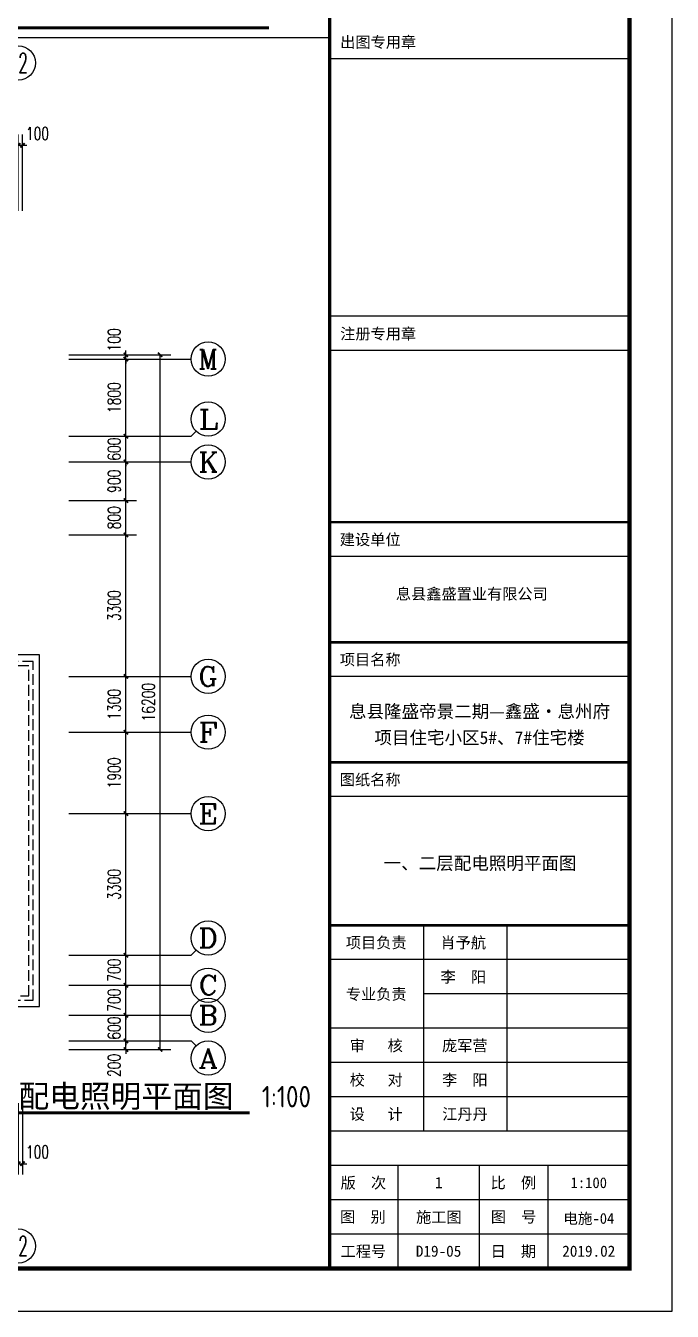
# Model space of a CAD drawing. Extents: x -993182 to -819982, y 169304 to 600104.
# Drawn here: x -924175 to -909082, y 362504 to 392480 of the extents above; entities that cross this region are included whole.
import ezdxf
from ezdxf.enums import TextEntityAlignment as Align

# ---------------------------------------------------------------- set-up
doc = ezdxf.new("R2010")
doc.units = 0
doc.header["$LTSCALE"] = 1000
doc.header["$MEASUREMENT"] = 0
doc.linetypes.add('DASH', pattern=[0.35, 0.25, -0.1])
for name, color, linetype in [('AXIS', 3, 'Continuous'), ('AXIS_TEXT', 7, 'Continuous'), ('DIM_SYMB', 3, 'Continuous'), ('PUB_TITLE', 146, 'Continuous'), ('TK', 9, 'Continuous'), ('屋面', 139, 'Continuous'), ('表格', 157, 'Continuous'), ('面层', 215, 'Continuous')]:
    doc.layers.add(name, color=color, linetype=linetype)
doc.styles.add('-黑体', font='simhei.ttf')
doc.styles.add('_TCH_AXIS', font='COMPLEX', dxfattribs={"bigfont": 'GBCBIG'})
doc.styles.add('_TCH_DIM_T3', font='SIMPLEX', dxfattribs={"width": 0.705882, "bigfont": 'GBCBIG'})
doc.styles.add('COMPLEX', font='COMPLEX')
doc.styles.add('H1', font='')
doc.styles.get("Standard").update_dxf_attribs({"font": 'gbenor.shx', "bigfont": 'gbcbig.shx'})
doc.styles.add('THT', font='simhei.ttf')
doc.styles.get('H1').set_extended_font_data('SimSun')
doc.dimstyles.new('_TCH_ARCH&&100', dxfattribs={"dimtxt": 297.5, "dimasz": 100, "dimexe": 250, "dimexo": 300, "dimgap": 126.25, "dimtad": 1, "dimdec": 0, "dimzin": 0, "dimdsep": 46, "dimtxsty": '_TCH_DIM_T3', "dimblk": 'ARCHTICK', "dimcen": 0.09, "dimclrt": 7, "dimazin": 2, "dimtfac": 1, "dimtdec": 0, "dimtix": 1, "dimtmove": 2, "dimatfit": 3, "dimfxl": 0, "dimtolj": 1, "dimtzin": 0, "dimarcsym": 0})

# ---------------------------------------------------------------- blocks, each defined once
blk = doc.blocks.new('_AXISO')
blk.add_circle((0, 0), 0.5)
at = {"layer": 'AXIS_TEXT', "style": 'COMPLEX', "width": 1.041667}
blk.add_attdef('A', text='', height=0.56, dxfattribs=at).set_placement((-0.25, -0.28), (0.25, -0.28), align=Align.FIT)
blk = doc.blocks.new('_ArchTick')
at = {"color": 0, "linetype": 'ByBlock', "const_width": 0.4}
blk.add_lwpolyline([(-0.5, -0.5), (0.5, 0.5)], dxfattribs=at)
blk = doc.blocks.new('*D668')
at = {"layer": 'AXIS', "color": 0, "lineweight": -2}
for p, q in [((-284329, -359512), (-281946, -359512)), ((-282196, -375712), (-282196, -359512)), ((-284329, -375712), (-281946, -375712))]:
    blk.add_line(p, q, dxfattribs=at)
at = {"layer": 'Defpoints', "color": 0}
for p in [(-284629, -359512), (-282196, -359512), (-284629, -375712)]:
    blk.add_point(p, dxfattribs=at)
at = {"layer": 'AXIS', "color": 0, "lineweight": -2, "xscale": 100, "yscale": 100, "zscale": 100}
for p, rotation in [((-282196, -359512), 90), ((-282196, -375712), 270)]:
    blk.add_blockref('_ArchTick', p, dxfattribs=dict(at, rotation=rotation))
at = {"layer": 'AXIS', "color": 7, "insert": (-282471, -367612), "char_height": 297.5, "attachment_point": 5, "rotation": 90, "style": '_TCH_DIM_T3'}
blk.add_mtext('\\A1;16200', dxfattribs=at)
blk = doc.blocks.new('*D669')
at = {"layer": 'AXIS', "color": 0, "lineweight": -2}
for p, q in [((-284329, -375512), (-282746, -375512)), ((-282996, -375512), (-282996, -375412)), ((-282996, -375712), (-282996, -375512)), ((-284329, -375712), (-282746, -375712)), ((-282996, -375712), (-282996, -375812))]:
    blk.add_line(p, q, dxfattribs=at)
at = {"layer": 'Defpoints', "color": 0}
for p in [(-284629, -375512), (-282996, -375512), (-284629, -375712)]:
    blk.add_point(p, dxfattribs=at)
at = {"layer": 'AXIS', "color": 0, "lineweight": -2, "xscale": 100, "yscale": 100, "zscale": 100}
for p, rotation in [((-282996, -375512), 270), ((-282996, -375712), 90)]:
    blk.add_blockref('_ArchTick', p, dxfattribs=dict(at, rotation=rotation))
at = {"layer": 'AXIS', "color": 7, "insert": (-283271, -376082), "char_height": 297.5, "attachment_point": 5, "rotation": 90, "style": '_TCH_DIM_T3'}
blk.add_mtext('\\A1;200', dxfattribs=at)
blk = doc.blocks.new('*D670')
at = {"layer": 'AXIS', "color": 0, "lineweight": -2}
for p, q in [((-284329, -374912), (-282746, -374912)), ((-282996, -374912), (-282996, -374812)), ((-282996, -375512), (-282996, -374912)), ((-284329, -375512), (-282746, -375512)), ((-282996, -375512), (-282996, -375612))]:
    blk.add_line(p, q, dxfattribs=at)
at = {"layer": 'Defpoints', "color": 0}
for p in [(-284629, -374912), (-282996, -374912), (-284629, -375512)]:
    blk.add_point(p, dxfattribs=at)
at = {"layer": 'AXIS', "color": 0, "lineweight": -2, "xscale": 100, "yscale": 100, "zscale": 100}
for p, rotation in [((-282996, -374912), 270), ((-282996, -375512), 90)]:
    blk.add_blockref('_ArchTick', p, dxfattribs=dict(at, rotation=rotation))
at = {"layer": 'AXIS', "color": 7, "insert": (-283271, -375212), "char_height": 297.5, "attachment_point": 5, "rotation": 90, "style": '_TCH_DIM_T3'}
blk.add_mtext('\\A1;600', dxfattribs=at)
blk = doc.blocks.new('*D671')
at = {"layer": 'AXIS', "color": 0, "lineweight": -2}
for p, q in [((-284329, -374212), (-282746, -374212)), ((-282996, -374212), (-282996, -374112)), ((-282996, -374912), (-282996, -374212)), ((-284329, -374912), (-282746, -374912)), ((-282996, -374912), (-282996, -375012))]:
    blk.add_line(p, q, dxfattribs=at)
at = {"layer": 'Defpoints', "color": 0}
for p in [(-284629, -374212), (-282996, -374212), (-284629, -374912)]:
    blk.add_point(p, dxfattribs=at)
at = {"layer": 'AXIS', "color": 0, "lineweight": -2, "xscale": 100, "yscale": 100, "zscale": 100}
for p, rotation in [((-282996, -374212), 270), ((-282996, -374912), 90)]:
    blk.add_blockref('_ArchTick', p, dxfattribs=dict(at, rotation=rotation))
at = {"layer": 'AXIS', "color": 7, "insert": (-283271, -374562), "char_height": 297.5, "attachment_point": 5, "rotation": 90, "style": '_TCH_DIM_T3'}
blk.add_mtext('\\A1;700', dxfattribs=at)
blk = doc.blocks.new('*D672')
at = {"layer": 'AXIS', "color": 0, "lineweight": -2}
for p, q in [((-282996, -373512), (-282996, -373412)), ((-284329, -373512), (-282746, -373512)), ((-282996, -374212), (-282996, -373512)), ((-284329, -374212), (-282746, -374212)), ((-282996, -374212), (-282996, -374312))]:
    blk.add_line(p, q, dxfattribs=at)
at = {"layer": 'Defpoints', "color": 0}
for p in [(-284629, -373512), (-282996, -373512), (-284629, -374212)]:
    blk.add_point(p, dxfattribs=at)
at = {"layer": 'AXIS', "color": 0, "lineweight": -2, "xscale": 100, "yscale": 100, "zscale": 100}
for p, rotation in [((-282996, -373512), 270), ((-282996, -374212), 90)]:
    blk.add_blockref('_ArchTick', p, dxfattribs=dict(at, rotation=rotation))
at = {"layer": 'AXIS', "color": 7, "insert": (-283271, -373862), "char_height": 297.5, "attachment_point": 5, "rotation": 90, "style": '_TCH_DIM_T3'}
blk.add_mtext('\\A1;700', dxfattribs=at)
blk = doc.blocks.new('*D673')
at = {"layer": 'AXIS', "color": 0, "lineweight": -2}
for p, q in [((-284329, -370212), (-282746, -370212)), ((-282996, -373512), (-282996, -370212)), ((-284329, -373512), (-282746, -373512))]:
    blk.add_line(p, q, dxfattribs=at)
at = {"layer": 'Defpoints', "color": 0}
for p in [(-284629, -370212), (-282996, -370212), (-284629, -373512)]:
    blk.add_point(p, dxfattribs=at)
at = {"layer": 'AXIS', "color": 0, "lineweight": -2, "xscale": 100, "yscale": 100, "zscale": 100}
for p, rotation in [((-282996, -370212), 90), ((-282996, -373512), 270)]:
    blk.add_blockref('_ArchTick', p, dxfattribs=dict(at, rotation=rotation))
at = {"layer": 'AXIS', "color": 7, "insert": (-283271, -371862), "char_height": 297.5, "attachment_point": 5, "rotation": 90, "style": '_TCH_DIM_T3'}
blk.add_mtext('\\A1;3300', dxfattribs=at)
blk = doc.blocks.new('*D674')
at = {"layer": 'AXIS', "color": 0, "lineweight": -2}
for p, q in [((-284329, -368312), (-282746, -368312)), ((-282996, -370212), (-282996, -368312)), ((-284329, -370212), (-282746, -370212))]:
    blk.add_line(p, q, dxfattribs=at)
at = {"layer": 'Defpoints', "color": 0}
for p in [(-284629, -368312), (-282996, -368312), (-284629, -370212)]:
    blk.add_point(p, dxfattribs=at)
at = {"layer": 'AXIS', "color": 0, "lineweight": -2, "xscale": 100, "yscale": 100, "zscale": 100}
for p, rotation in [((-282996, -368312), 90), ((-282996, -370212), 270)]:
    blk.add_blockref('_ArchTick', p, dxfattribs=dict(at, rotation=rotation))
at = {"layer": 'AXIS', "color": 7, "insert": (-283271, -369262), "char_height": 297.5, "attachment_point": 5, "rotation": 90, "style": '_TCH_DIM_T3'}
blk.add_mtext('\\A1;1900', dxfattribs=at)
blk = doc.blocks.new('*D675')
at = {"layer": 'AXIS', "color": 0, "lineweight": -2}
for p, q in [((-284329, -367012), (-282746, -367012)), ((-282996, -368312), (-282996, -367012)), ((-284329, -368312), (-282746, -368312))]:
    blk.add_line(p, q, dxfattribs=at)
at = {"layer": 'Defpoints', "color": 0}
for p in [(-284629, -367012), (-282996, -367012), (-284629, -368312)]:
    blk.add_point(p, dxfattribs=at)
at = {"layer": 'AXIS', "color": 0, "lineweight": -2, "xscale": 100, "yscale": 100, "zscale": 100}
for p, rotation in [((-282996, -367012), 90), ((-282996, -368312), 270)]:
    blk.add_blockref('_ArchTick', p, dxfattribs=dict(at, rotation=rotation))
at = {"layer": 'AXIS', "color": 7, "insert": (-283271, -367662), "char_height": 297.5, "attachment_point": 5, "rotation": 90, "style": '_TCH_DIM_T3'}
blk.add_mtext('\\A1;1300', dxfattribs=at)
blk = doc.blocks.new('*D676')
at = {"layer": 'AXIS', "color": 0, "lineweight": -2}
for p, q in [((-284329, -363712), (-282746, -363712)), ((-282996, -367012), (-282996, -363712)), ((-284329, -367012), (-282746, -367012))]:
    blk.add_line(p, q, dxfattribs=at)
at = {"layer": 'Defpoints', "color": 0}
for p in [(-284629, -363712), (-282996, -363712), (-284629, -367012)]:
    blk.add_point(p, dxfattribs=at)
at = {"layer": 'AXIS', "color": 0, "lineweight": -2, "xscale": 100, "yscale": 100, "zscale": 100}
for p, rotation in [((-282996, -363712), 90), ((-282996, -367012), 270)]:
    blk.add_blockref('_ArchTick', p, dxfattribs=dict(at, rotation=rotation))
at = {"layer": 'AXIS', "color": 7, "insert": (-283271, -365362), "char_height": 297.5, "attachment_point": 5, "rotation": 90, "style": '_TCH_DIM_T3'}
blk.add_mtext('\\A1;3300', dxfattribs=at)
blk = doc.blocks.new('*D677')
at = {"layer": 'AXIS', "color": 0, "lineweight": -2}
for p, q in [((-284329, -362912), (-282746, -362912)), ((-282996, -363712), (-282996, -362912)), ((-284329, -363712), (-282746, -363712))]:
    blk.add_line(p, q, dxfattribs=at)
at = {"layer": 'Defpoints', "color": 0}
for p in [(-284629, -362912), (-282996, -362912), (-284629, -363712)]:
    blk.add_point(p, dxfattribs=at)
at = {"layer": 'AXIS', "color": 0, "lineweight": -2, "xscale": 100, "yscale": 100, "zscale": 100}
for p, rotation in [((-282996, -362912), 90), ((-282996, -363712), 270)]:
    blk.add_blockref('_ArchTick', p, dxfattribs=dict(at, rotation=rotation))
at = {"layer": 'AXIS', "color": 7, "insert": (-283271, -363312), "char_height": 297.5, "attachment_point": 5, "rotation": 90, "style": '_TCH_DIM_T3'}
blk.add_mtext('\\A1;800', dxfattribs=at)
blk = doc.blocks.new('*D678')
at = {"layer": 'AXIS', "color": 0, "lineweight": -2}
for p, q in [((-284329, -362012), (-282746, -362012)), ((-282996, -362912), (-282996, -362012)), ((-284329, -362912), (-282746, -362912))]:
    blk.add_line(p, q, dxfattribs=at)
at = {"layer": 'Defpoints', "color": 0}
for p in [(-284629, -362012), (-282996, -362012), (-284629, -362912)]:
    blk.add_point(p, dxfattribs=at)
at = {"layer": 'AXIS', "color": 0, "lineweight": -2, "xscale": 100, "yscale": 100, "zscale": 100}
for p, rotation in [((-282996, -362012), 90), ((-282996, -362912), 270)]:
    blk.add_blockref('_ArchTick', p, dxfattribs=dict(at, rotation=rotation))
at = {"layer": 'AXIS', "color": 7, "insert": (-283271, -362462), "char_height": 297.5, "attachment_point": 5, "rotation": 90, "style": '_TCH_DIM_T3'}
blk.add_mtext('\\A1;900', dxfattribs=at)
blk = doc.blocks.new('*D679')
at = {"layer": 'AXIS', "color": 0, "lineweight": -2}
for p, q in [((-284329, -361412), (-282746, -361412)), ((-282996, -361412), (-282996, -361312)), ((-282996, -362012), (-282996, -361412)), ((-284329, -362012), (-282746, -362012)), ((-282996, -362012), (-282996, -362112))]:
    blk.add_line(p, q, dxfattribs=at)
at = {"layer": 'Defpoints', "color": 0}
for p in [(-284629, -361412), (-282996, -361412), (-284629, -362012)]:
    blk.add_point(p, dxfattribs=at)
at = {"layer": 'AXIS', "color": 0, "lineweight": -2, "xscale": 100, "yscale": 100, "zscale": 100}
for p, rotation in [((-282996, -361412), 270), ((-282996, -362012), 90)]:
    blk.add_blockref('_ArchTick', p, dxfattribs=dict(at, rotation=rotation))
at = {"layer": 'AXIS', "color": 7, "insert": (-283271, -361712), "char_height": 297.5, "attachment_point": 5, "rotation": 90, "style": '_TCH_DIM_T3'}
blk.add_mtext('\\A1;600', dxfattribs=at)
blk = doc.blocks.new('*D680')
at = {"layer": 'AXIS', "color": 0, "lineweight": -2}
for p, q in [((-284329, -359612), (-282746, -359612)), ((-282996, -361412), (-282996, -359612)), ((-284329, -361412), (-282746, -361412))]:
    blk.add_line(p, q, dxfattribs=at)
at = {"layer": 'Defpoints', "color": 0}
for p in [(-284629, -359612), (-282996, -359612), (-284629, -361412)]:
    blk.add_point(p, dxfattribs=at)
at = {"layer": 'AXIS', "color": 0, "lineweight": -2, "xscale": 100, "yscale": 100, "zscale": 100}
for p, rotation in [((-282996, -359612), 90), ((-282996, -361412), 270)]:
    blk.add_blockref('_ArchTick', p, dxfattribs=dict(at, rotation=rotation))
at = {"layer": 'AXIS', "color": 7, "insert": (-283271, -360512), "char_height": 297.5, "attachment_point": 5, "rotation": 90, "style": '_TCH_DIM_T3'}
blk.add_mtext('\\A1;1800', dxfattribs=at)
blk = doc.blocks.new('*D681')
at = {"layer": 'AXIS', "color": 0, "lineweight": -2}
for p, q in [((-282996, -359512), (-282996, -359412)), ((-284329, -359512), (-282746, -359512)), ((-284329, -359612), (-282746, -359612)), ((-282996, -359612), (-282996, -359512)), ((-282996, -359612), (-282996, -359712))]:
    blk.add_line(p, q, dxfattribs=at)
at = {"layer": 'Defpoints', "color": 0}
for p in [(-284629, -359512), (-284629, -359612), (-282996, -359512)]:
    blk.add_point(p, dxfattribs=at)
at = {"layer": 'AXIS', "color": 0, "lineweight": -2, "xscale": 100, "yscale": 100, "zscale": 100}
for p, rotation in [((-282996, -359512), 270), ((-282996, -359612), 90)]:
    blk.add_blockref('_ArchTick', p, dxfattribs=dict(at, rotation=rotation))
at = {"layer": 'AXIS', "color": 7, "insert": (-283271, -359162), "char_height": 297.5, "attachment_point": 5, "rotation": 90, "style": '_TCH_DIM_T3'}
blk.add_mtext('\\A1;100', dxfattribs=at)
blk = doc.blocks.new('*D717')
at = {"layer": 'AXIS', "color": 0, "lineweight": -2}
for p, q in [((-285509, -356156), (-285509, -354378)), ((-285409, -356156), (-285409, -354378)), ((-285509, -354628), (-285609, -354628)), ((-285509, -354628), (-285409, -354628)), ((-285409, -354628), (-285309, -354628))]:
    blk.add_line(p, q, dxfattribs=at)
at = {"layer": 'Defpoints', "color": 0}
for p in [(-285409, -354628), (-285509, -356456), (-285409, -356456)]:
    blk.add_point(p, dxfattribs=at)
at = {"layer": 'AXIS', "color": 0, "lineweight": -2, "xscale": 100, "yscale": 100, "zscale": 100}
blk.add_blockref('_ArchTick', (-285509, -354628), dxfattribs=at)
at = {"layer": 'AXIS', "color": 0, "lineweight": -2, "xscale": 100, "yscale": 100, "zscale": 100, "rotation": 180}
blk.add_blockref('_ArchTick', (-285409, -354628), dxfattribs=at)
at = {"layer": 'AXIS', "color": 7, "insert": (-285059, -354353), "char_height": 297.5, "attachment_point": 5, "style": '_TCH_DIM_T3'}
blk.add_mtext('\\A1;100', dxfattribs=at)
blk = doc.blocks.new('*D813')
at = {"layer": 'AXIS', "color": 0, "lineweight": -2}
for p, q in [((-285509, -376960), (-285509, -378624)), ((-285409, -376960), (-285409, -378624)), ((-285509, -378374), (-285609, -378374)), ((-285509, -378374), (-285409, -378374)), ((-285409, -378374), (-285309, -378374))]:
    blk.add_line(p, q, dxfattribs=at)
at = {"layer": 'Defpoints', "color": 0}
for p in [(-285509, -376660), (-285409, -376660), (-285409, -378374)]:
    blk.add_point(p, dxfattribs=at)
at = {"layer": 'AXIS', "color": 0, "lineweight": -2, "xscale": 100, "yscale": 100, "zscale": 100}
blk.add_blockref('_ArchTick', (-285509, -378374), dxfattribs=at)
at = {"layer": 'AXIS', "color": 0, "lineweight": -2, "xscale": 100, "yscale": 100, "zscale": 100, "rotation": 180}
blk.add_blockref('_ArchTick', (-285409, -378374), dxfattribs=at)
at = {"layer": 'AXIS', "color": 7, "insert": (-285059, -378099), "char_height": 297.5, "attachment_point": 5, "style": '_TCH_DIM_T3'}
blk.add_mtext('\\A1;100', dxfattribs=at)
blk = doc.blocks.new('A$C61A6557E')
at = {"layer": 'PUB_TITLE'}
for p, q in [((7025, 28200), (14, 28200)), ((7025, 22200), (14, 22200)), ((7025, 21400), (14, 21400)), ((7025, 17400), (14, 17400)), ((7025, 17400), (14, 17400)), ((7025, 17400), (14, 17400)), ((7025, 16600), (14, 16600)), ((7025, 16600), (14, 16600)), ((7025, 14600), (14, 14600)), ((7025, 13800), (14, 13800)), ((7025, 11800), (14, 11800)), ((7025, 11800), (14, 11800)), ((7025, 11000), (14, 11000)), ((7025, 8000), (14, 8000)), ((7025, 8000), (14, 8000)), ((7025, 8000), (14, 8000)), ((7025, 8000), (14, 8000)), ((7025, 8000), (14, 8000)), ((7025, 8000), (14, 8000)), ((7025, 8000), (14, 8000)), ((2214, 8000), (2214, 3200)), ((4164, 8000), (4164, 3200)), ((7025, 7200), (14, 7200)), ((7025, 7200), (14, 7200)), ((7025, 7200), (14, 7200)), ((7025, 6400), (2214, 6400)), ((7025, 6400), (2214, 6400)), ((7025, 6400), (2214, 6400)), ((7025, 5600), (14, 5600)), ((7025, 5600), (14, 5600)), ((7025, 5600), (14, 5600)), ((7025, 4800), (14, 4800)), ((7025, 4800), (14, 4800)), ((7025, 4800), (14, 4800)), ((7025, 4000), (14, 4000)), ((7025, 4000), (14, 4000)), ((7025, 4000), (14, 4000)), ((7025, 3200), (14, 3200)), ((7025, 3200), (14, 3200)), ((7025, 3200), (14, 3200)), ((7025, 3200), (14, 3200)), ((7025, 3200), (14, 3200)), ((7025, 3200), (14, 3200)), ((7025, 2400), (14, 2400)), ((1625, 0), (1625, 2400)), ((3525, 0), (3525, 2400)), ((5125, 0), (5125, 2400)), ((7025, 1600), (14, 1600)), ((7025, 800), (14, 800))]:
    blk.add_line(p, q, dxfattribs=at)
at = {"layer": 'PUB_TITLE', "const_width": 75}
blk.add_lwpolyline([(25, 0), (7025, 0), (7025, 57400), (25, 57400)], close=True, dxfattribs=at)
at = {"layer": 'PUB_TITLE'}
for points, const_width in [([(25, 0), (25, 57400)], 75), ([(25, 0), (25, 57400)], 40), ([(25, 50733), (25, 0)], 60), ([(7025, 17400), (14, 17400)], 60), ([(7025, 17400), (14, 17400)], 40), ([(7025, 14600), (14, 14600)], 60), ([(7025, 11800), (14, 11800)], 60), ([(7025, 8000), (14, 8000)], 60), ([(7025, 8000), (14, 8000)], 40), ([(7025, 0), (14, 0)], 40)]:
    blk.add_lwpolyline(points, dxfattribs=dict(at, const_width=const_width))
at = {"layer": 'PUB_TITLE', "style": 'THT'}
for s, p in [('出图专用章', (1160, 28600)), ('注册专用章', (1160, 21800)), ('建设单位', (973, 17000)), ('项目名称', (973, 14200)), ('图纸名称', (973, 11400)), ('项目负责', (1114, 7600)), ('肖予航', (3146, 7600)), ('李  阳', (3146, 6800)), ('专业负责', (1114, 6400)), ('审   核', (1114, 5200)), ('庞军营', (3182, 5200)), ('校   对', (1114, 4400)), ('李  阳', (3182, 4400)), ('设   计', (1114, 3600)), ('江丹丹 ', (3275, 3600)), ('版  次', (814, 2000)), ('1', (2575, 2000)), ('比  例', (4314, 2000)), ('图  别', (803, 1200)), ('施工图', (2575, 1200)), ('图  号', (4321, 1200)), ('工程号', (814, 400)), ('D19-05', (2569, 400)), ('日  期', (4314, 400)), ('2019.02', (6075, 400))]:
    blk.add_text(s, height=260, dxfattribs=at).set_placement(p, align=Align.MIDDLE)
at = {"layer": 'PUB_TITLE', "color": 173, "style": 'H1'}
blk.add_text('1:100', height=250, dxfattribs=at).set_placement((6075, 1997), align=Align.MIDDLE_CENTER)
at = {"layer": 'TK', "color": 63, "style": 'THT'}
blk.add_text('息县鑫盛置业有限公司', height=260, dxfattribs=at).set_placement((1573, 15597))
at = {"layer": 'TK', "style": 'H1'}
for s, p in [('息县隆盛帝景二期—鑫盛•息州府', (3525, 12988)), ('项目住宅小区5#、7#住宅楼', (3525, 12376))]:
    blk.add_text(s, height=300, dxfattribs=at).set_placement(p, align=Align.MIDDLE_CENTER)
blk = doc.blocks.new('5#、7#楼参照')
at = {"layer": 'AXIS'}
for p, q in [((-283981.6, -359612), (-281476, -359612)), ((-283981.6, -361412), (-281476, -361412)), ((-281358.8, -361294.8), (-281476, -361412)), ((-283981.6, -362012), (-281476, -362012)), ((-283981.6, -367012), (-281476, -367012)), ((-283981.6, -368312), (-281476, -368312)), ((-283981.6, -370212), (-281476, -370212)), ((-281358.8, -373394.8), (-281476, -373512)), ((-283981.6, -373512), (-281476, -373512)), ((-283981.6, -374212), (-281476, -374212)), ((-283981.6, -374912), (-281476, -374912)), ((-283981.6, -375512), (-281476, -375512)), ((-281358.8, -375629.2), (-281476, -375512))]:
    blk.add_line(p, q, dxfattribs=at)
at = {"layer": 'PUB_TITLE'}
blk.add_lwpolyline([(-354342.7, -381815.5), (-270242.7, -381815.5), (-270242.7, -322415.5), (-354342.7, -322415.5)], close=True, dxfattribs=at)
at = {"layer": 'PUB_TITLE', "const_width": 100}
blk.add_lwpolyline([(-351842.7, -380815.5), (-271242.7, -380815.5), (-271242.7, -323415.5), (-351842.7, -323415.5)], close=True, dxfattribs=at)
at = {"layer": '屋面', "color": 190}
blk.add_lwpolyline([(-293308.8, -375712), (-293308.8, -376112), (-288008.8, -376112), (-288008.8, -374712), (-285008.8, -374712), (-285008.8, -366512), (-287608.8, -366512)], dxfattribs=at)
at = {"layer": '屋面', "color": 190, "linetype": 'DASH'}
for points in [[(-293158.8, -375712), (-293158.8, -375962), (-288158.8, -375962), (-288158.8, -374562), (-285158.8, -374562), (-285158.8, -366662), (-287608.8, -366662)], [(-293058.8, -375712), (-293058.8, -375862), (-288258.8, -375862), (-288258.8, -374462), (-285258.8, -374462), (-285258.8, -366762), (-287608.8, -366762)]]:
    blk.add_lwpolyline(points, dxfattribs=at)
at = {"layer": '表格'}
blk.add_lwpolyline([(-351842.7, -352115.5), (-278242.7, -352115.5)], dxfattribs=at)
at = {"layer": 'AXIS'}
ref = blk.add_blockref('_AXISO', (-285508.8, -352708.3), dxfattribs=dict(at, xscale=800, yscale=800, zscale=800))
ref.add_attrib('A', '42', dxfattribs={"layer": 'AXIS_TEXT', "height": 452.55, "style": '_TCH_AXIS', "width": 0.6}).set_placement((-285735.1, -352934.6), (-285282.5, -352934.6), align=Align.FIT)
ref = blk.add_blockref('_AXISO', (-281076, -359612), dxfattribs=dict(at, xscale=800, yscale=800, zscale=800))
ref.add_attrib('A', 'M', dxfattribs={"layer": 'AXIS_TEXT', "height": 452.5, "style": '_TCH_AXIS'}).set_placement((-281302.3, -359838.3), (-280849.7, -359838.3), align=Align.FIT)
ref = blk.add_blockref('_AXISO', (-281076, -361012), dxfattribs=dict(at, xscale=800, yscale=800, zscale=800))
ref.add_attrib('A', 'L', dxfattribs={"layer": 'AXIS_TEXT', "height": 452.5, "style": '_TCH_AXIS', "width": 1.4}).set_placement((-281302.3, -361238.3), (-280849.7, -361238.3), align=Align.FIT)
ref = blk.add_blockref('_AXISO', (-281076, -362012), dxfattribs=dict(at, xscale=800, yscale=800, zscale=800))
ref.add_attrib('A', 'K', dxfattribs={"layer": 'AXIS_TEXT', "height": 452.5, "style": '_TCH_AXIS', "width": 1.105263}).set_placement((-281302.3, -362238.3), (-280849.7, -362238.3), align=Align.FIT)
ref = blk.add_blockref('_AXISO', (-281076, -367012), dxfattribs=dict(at, xscale=800, yscale=800, zscale=800))
ref.add_attrib('A', 'G', dxfattribs={"layer": 'AXIS_TEXT', "height": 452.5, "style": '_TCH_AXIS', "width": 1.166667}).set_placement((-281302.3, -367238.3), (-280849.7, -367238.3), align=Align.FIT)
ref = blk.add_blockref('_AXISO', (-281076, -368312), dxfattribs=dict(at, xscale=800, yscale=800, zscale=800))
ref.add_attrib('A', 'F', dxfattribs={"layer": 'AXIS_TEXT', "height": 452.5, "style": '_TCH_AXIS', "width": 1.3125}).set_placement((-281302.3, -368538.3), (-280849.7, -368538.3), align=Align.FIT)
ref = blk.add_blockref('_AXISO', (-281076, -370212), dxfattribs=dict(at, xscale=800, yscale=800, zscale=800))
ref.add_attrib('A', 'E', dxfattribs={"layer": 'AXIS_TEXT', "height": 452.5, "style": '_TCH_AXIS', "width": 1.3125}).set_placement((-281302.3, -370438.3), (-280849.7, -370438.3), align=Align.FIT)
ref = blk.add_blockref('_AXISO', (-281076, -373112), dxfattribs=dict(at, xscale=800, yscale=800, zscale=800))
ref.add_attrib('A', 'D', dxfattribs={"layer": 'AXIS_TEXT', "height": 452.5, "style": '_TCH_AXIS', "width": 1.235294}).set_placement((-281302.3, -373338.3), (-280849.7, -373338.3), align=Align.FIT)
ref = blk.add_blockref('_AXISO', (-281076, -374212), dxfattribs=dict(at, xscale=800, yscale=800, zscale=800))
ref.add_attrib('A', 'C', dxfattribs={"layer": 'AXIS_TEXT', "height": 452.5, "style": '_TCH_AXIS', "width": 1.4}).set_placement((-281302.3, -374438.3), (-280849.7, -374438.3), align=Align.FIT)
ref = blk.add_blockref('_AXISO', (-281076, -374912), dxfattribs=dict(at, xscale=800, yscale=800, zscale=800))
ref.add_attrib('A', 'B', dxfattribs={"layer": 'AXIS_TEXT', "height": 452.5, "style": '_TCH_AXIS', "width": 1.235294}).set_placement((-281302.3, -375138.3), (-280849.7, -375138.3), align=Align.FIT)
ref = blk.add_blockref('_AXISO', (-281076, -375912), dxfattribs=dict(at, xscale=800, yscale=800, zscale=800))
ref.add_attrib('A', 'A', dxfattribs={"layer": 'AXIS_TEXT', "height": 452.5, "style": '_TCH_AXIS', "width": 1.166667}).set_placement((-281302.3, -376138.3), (-280849.7, -376138.3), align=Align.FIT)
ref = blk.add_blockref('_AXISO', (-285508.8, -380293.6), dxfattribs=dict(at, xscale=800, yscale=800, zscale=800))
ref.add_attrib('A', '42', dxfattribs={"layer": 'AXIS_TEXT', "height": 452.55, "style": '_TCH_AXIS', "width": 0.6}).set_placement((-285735.1, -380519.9), (-285282.5, -380519.9), align=Align.FIT)
for base, p1, p2, angle, picture, middle in [((-285408.8, -354628.3), (-285508.8, -356455.5), (-285408.8, -356455.5), 0, '*D717', (-285058.8, -354353.3)), ((-282996, -359512), (-284628.9, -359612), (-284628.9, -359512), 90, '*D681', (-283271, -359162)), ((-282996, -375512), (-284628.9, -375712), (-284628.9, -375512), 90, '*D669', (-283271, -376082)), ((-285408.8, -378373.6), (-285508.8, -376660), (-285408.8, -376660), 0, '*D813', (-285058.8, -378098.6))]:
    dim = blk.add_linear_dim(base=base, p1=p1, p2=p2, angle=angle, dimstyle='_TCH_ARCH&&100', dxfattribs=at)
    dim.commit()
    dim.dimension.update_dxf_attribs({"geometry": picture, "text_midpoint": middle, "dimtype": 129})
for p1, p2, distance, picture, middle in [((-284628.9, -375712), (-284628.9, -359512), -2432.9, '*D668', (-282471, -367612)), ((-284628.9, -361412), (-284628.9, -359612), -1632.9, '*D680', (-283271, -360512)), ((-284628.9, -362012), (-284628.9, -361412), -1632.9, '*D679', (-283271, -361712)), ((-284628.9, -362912), (-284628.9, -362012), -1632.9, '*D678', (-283271, -362462)), ((-284628.9, -363712), (-284628.9, -362912), -1632.9, '*D677', (-283271, -363312)), ((-284628.9, -367012), (-284628.9, -363712), -1632.9, '*D676', (-283271, -365362)), ((-284628.9, -368312), (-284628.9, -367012), -1632.9, '*D675', (-283271, -367662)), ((-284628.9, -370212), (-284628.9, -368312), -1632.9, '*D674', (-283271, -369262)), ((-284628.9, -373512), (-284628.9, -370212), -1632.9, '*D673', (-283271, -371862)), ((-284628.9, -374212), (-284628.9, -373512), -1632.9, '*D672', (-283271, -373862)), ((-284628.9, -374912), (-284628.9, -374212), -1632.9, '*D671', (-283271, -374562)), ((-284628.9, -375512), (-284628.9, -374912), -1632.9, '*D670', (-283271, -375212))]:
    dim = blk.add_aligned_dim(p1=p1, p2=p2, distance=distance, dimstyle='_TCH_ARCH&&100', dxfattribs=at)
    dim.commit()
    dim.dimension.update_dxf_attribs({"geometry": picture, "text_midpoint": middle})

msp = doc.modelspace()

# ---------------------------------------------------------------- linework, layer by layer
at = {"layer": 'DIM_SYMB', "const_width": 70}
for points in [[(-925330, 392433), (-918497, 392433)], [(-925777, 367134), (-918944, 367134)]]:
    msp.add_lwpolyline(points, dxfattribs=at)

# ---------------------------------------------------------------- block references
msp.add_blockref('A$C61A6557E', (-917107, 363504))
at = {"layer": '面层'}
msp.add_blockref('5#、7#楼参照', (-638840, 744319), dxfattribs=at)

# ---------------------------------------------------------------- texts
at = {"layer": 'DIM_SYMB', "color": 7, "style": '-黑体'}
msp.add_text('二层配电照明平面图', height=525.7, dxfattribs=at).set_placement((-925777, 367258, 0))
at = {"layer": 'DIM_SYMB', "color": 7}
msp.add_text('1:100', height=500, dxfattribs=at).set_placement((-918664, 367258, 0))
at = {"layer": 'PUB_TITLE', "color": 0, "style": 'H1', "width": 1}
msp.add_text('一、二层配电照明平面图', height=300, dxfattribs=at).set_placement((-913569, 372952), align=Align.MIDDLE_CENTER)
at = {"layer": 'PUB_TITLE', "color": 173, "style": 'H1'}
msp.add_text('电施-04', height=250, dxfattribs=at).set_placement((-911032, 364669), align=Align.MIDDLE_CENTER)

doc.saveas('drawing.dxf')
